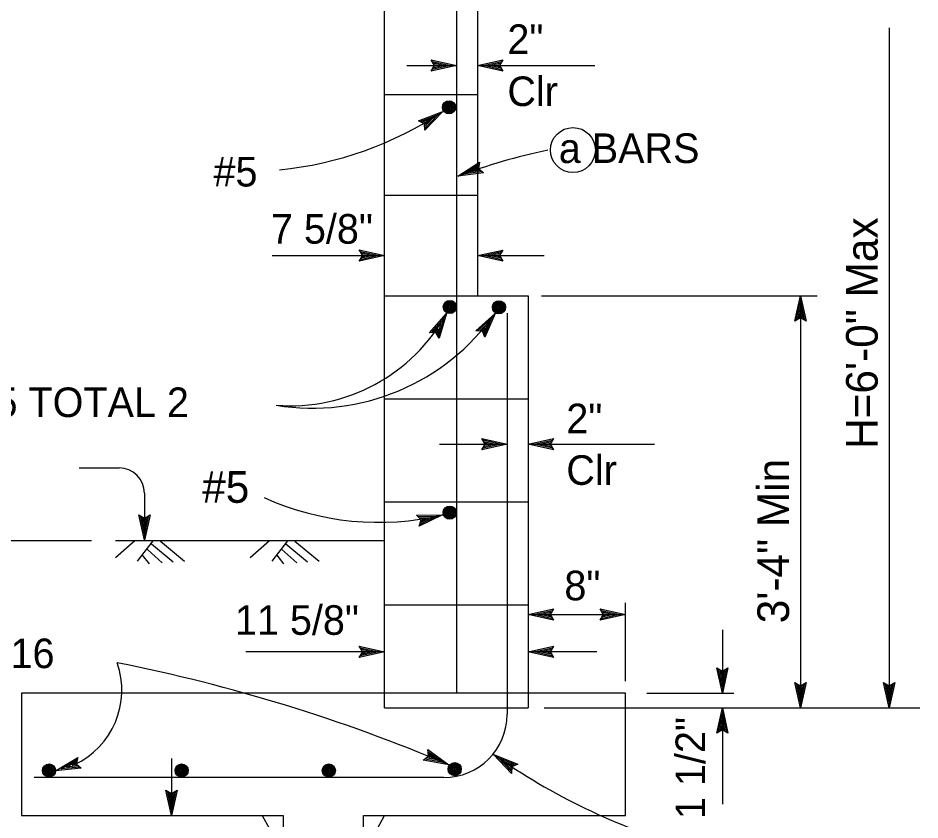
# Model space of a CAD drawing. Extents: x -894 to 866, y -476 to 714.
# Drawn here: x -724.8 to -511.3, y 321.3 to 511 of the extents above; entities that cross this region are included whole.
import ezdxf

# ---------------------------------------------------------------- set-up
doc = ezdxf.new("R2010")
doc.units = 0
doc.layers.add('60 Nongeo Data', color=7, linetype='Continuous')

msp = doc.modelspace()

# ---------------------------------------------------------------- linework, layer by layer
at = {"layer": '60 Nongeo Data'}
for p, q in [((-637.99, 347.78), (-637.99, 569.28)), ((-615.99, 569.28), (-615.99, 445.28)), ((-620.99, 561.12), (-620.99, 351.28)), ((-518.58, 508.68), (-518.58, 347.78)), ((-632.78, 499.77), (-620.99, 499.77)), ((-626.19, 499.77), (-626.99, 501.11)), ((-626.99, 501.11), (-626.99, 501.11)), ((-626.99, 501.11), (-620.99, 499.77)), ((-620.99, 499.77), (-626.99, 498.44)), ((-626.99, 498.44), (-626.19, 499.77)), ((-626.77, 500.76), (-622.37, 499.77)), ((-622.38, 499.77), (-626.76, 498.8)), ((-623.75, 499.78), (-626.58, 499.15)), ((-626.54, 500.4), (-623.75, 499.78)), ((-626.36, 500.05), (-625.14, 499.78)), ((-625.14, 499.78), (-626.34, 499.51)), ((-620.99, 499.77), (-620.99, 499.77)), ((-615.99, 499.77), (-609.99, 501.1)), ((-615.99, 499.77), (-588.21, 499.77)), ((-609.99, 498.43), (-615.99, 499.77)), ((-615.99, 499.77), (-615.99, 499.77)), ((-610.21, 498.79), (-614.61, 499.77)), ((-614.6, 499.78), (-610.23, 500.74)), ((-613.23, 499.77), (-610.4, 500.4)), ((-610.44, 499.15), (-613.23, 499.77)), ((-611.85, 499.77), (-610.64, 500.04)), ((-610.62, 499.5), (-611.85, 499.77)), ((-609.99, 501.1), (-610.79, 499.77)), ((-610.79, 499.77), (-609.99, 498.43)), ((-609.99, 501.1), (-609.99, 501.1)), ((-626.99, 498.44), (-626.99, 498.44)), ((-609.99, 498.43), (-609.99, 498.43)), ((-637.99, 492.88), (-615.99, 492.88)), ((-630, 486.69), (-624.26, 488.89)), ((-629.62, 486.51), (-625.41, 488.13)), ((-629.23, 486.34), (-626.56, 487.36)), ((-626.56, 487.36), (-628.57, 485.28)), ((-624.26, 488.89), (-628.52, 484.46)), ((-625.42, 488.12), (-628.52, 484.89)), ((-624.26, 488.89), (-624.26, 488.89)), ((-628.59, 486.01), (-630, 486.69)), ((-630, 486.69), (-630, 486.69)), ((-628.89, 486.15), (-627.71, 486.6)), ((-628.52, 484.46), (-628.59, 486.01)), ((-627.71, 486.6), (-628.57, 485.71)), ((-628.52, 484.46), (-628.52, 484.46)), ((-620.68, 473.56), (-615.53, 476.91)), ((-619.38, 474.05), (-615.62, 476.49)), ((-618.09, 474.53), (-615.67, 476.1)), ((-615.53, 476.91), (-615.81, 475.38)), ((-615.53, 476.91), (-615.53, 476.91)), ((-614.59, 474.41), (-620.68, 473.56)), ((-614.92, 474.67), (-619.39, 474.04)), ((-615.26, 474.92), (-618.09, 474.53)), ((-616.8, 475.01), (-615.76, 475.69)), ((-615.55, 475.18), (-616.8, 475.01)), ((-615.81, 475.38), (-614.59, 474.41)), ((-614.59, 474.41), (-614.59, 474.41)), ((-620.68, 473.56), (-620.68, 473.56)), ((-637.99, 469.08), (-615.99, 469.08)), ((-664.63, 454.79), (-637.99, 454.79)), ((-643.19, 454.79), (-643.99, 456.13)), ((-643.99, 456.13), (-643.99, 456.13)), ((-643.99, 456.13), (-637.99, 454.79)), ((-637.99, 454.79), (-643.99, 453.46)), ((-643.99, 453.46), (-643.19, 454.79)), ((-643.77, 455.78), (-639.37, 454.79)), ((-639.38, 454.79), (-643.76, 453.82)), ((-640.75, 454.8), (-643.58, 454.17)), ((-643.54, 455.42), (-640.75, 454.8)), ((-643.36, 455.07), (-642.14, 454.8)), ((-642.14, 454.8), (-643.34, 454.53)), ((-637.99, 454.79), (-637.99, 454.79)), ((-615.99, 454.79), (-609.99, 456.12)), ((-615.99, 454.79), (-600.22, 454.79)), ((-609.99, 453.45), (-615.99, 454.79)), ((-615.99, 454.79), (-615.99, 454.79)), ((-610.21, 453.81), (-614.61, 454.79)), ((-614.6, 454.8), (-610.23, 455.76)), ((-613.23, 454.79), (-610.4, 455.42)), ((-610.44, 454.17), (-613.23, 454.79)), ((-611.85, 454.79), (-610.64, 455.06)), ((-610.62, 454.52), (-611.85, 454.79)), ((-609.99, 456.12), (-610.79, 454.79)), ((-610.79, 454.79), (-609.99, 453.45)), ((-609.99, 456.12), (-609.99, 456.12)), ((-643.99, 453.46), (-643.99, 453.46)), ((-609.99, 453.45), (-609.99, 453.45)), ((-637.99, 445.28), (-615.99, 445.28)), ((-615.99, 445.28), (-603.99, 445.28)), ((-603.99, 445.28), (-603.99, 347.78)), ((-600.89, 445.28), (-535.62, 445.28)), ((-540.91, 439.28), (-539.57, 445.28)), ((-539.57, 445.28), (-539.57, 347.78)), ((-539.57, 445.28), (-539.57, 445.28)), ((-539.57, 445.28), (-538.24, 439.28)), ((-539.57, 445.28), (-539.57, 347.78)), ((-540.56, 439.49), (-539.57, 443.9)), ((-540.2, 439.73), (-539.57, 442.51)), ((-539.57, 443.89), (-538.6, 439.51)), ((-539.57, 442.51), (-538.95, 439.69)), ((-627.4, 436.52), (-623.34, 441.13)), ((-626.99, 436.53), (-624, 439.92)), ((-624.01, 439.91), (-625.27, 435.61)), ((-623.34, 441.13), (-625.06, 435.23)), ((-623.34, 441.13), (-623.34, 441.13)), ((-616.42, 437), (-611.87, 441.13)), ((-616.01, 436.97), (-612.67, 440)), ((-612.67, 439.99), (-614.4, 435.86)), ((-611.87, 441.13), (-614.24, 435.46)), ((-611.87, 441.13), (-611.87, 441.13)), ((-608.99, 441.2), (-608.99, 346.28)), ((-539.57, 440.08), (-540.91, 439.28)), ((-539.85, 439.9), (-539.57, 441.13)), ((-539.57, 441.13), (-539.31, 439.92)), ((-538.24, 439.28), (-539.57, 440.08)), ((-626.56, 436.57), (-624.67, 438.71)), ((-624.67, 438.71), (-625.48, 435.93)), ((-615.58, 436.95), (-613.46, 438.87)), ((-615.19, 436.9), (-614.26, 437.74)), ((-614.26, 437.74), (-614.74, 436.6)), ((-613.46, 438.87), (-614.58, 436.2)), ((-540.91, 439.28), (-540.91, 439.28)), ((-538.24, 439.28), (-538.24, 439.28)), ((-625.84, 436.57), (-627.4, 436.52)), ((-627.4, 436.52), (-627.4, 436.52)), ((-626.17, 436.55), (-625.34, 437.5)), ((-625.06, 435.23), (-625.84, 436.57)), ((-625.34, 437.5), (-625.69, 436.31)), ((-614.87, 436.88), (-616.42, 437)), ((-616.42, 437), (-616.42, 437)), ((-614.24, 435.46), (-614.87, 436.88)), ((-625.06, 435.23), (-625.06, 435.23)), ((-614.24, 435.46), (-614.24, 435.46)), ((-637.99, 420.9), (-603.99, 420.9)), ((-625, 410.19), (-608.99, 410.19)), ((-614.19, 410.19), (-614.99, 411.53)), ((-614.99, 411.53), (-614.99, 411.53)), ((-614.99, 411.53), (-608.99, 410.19)), ((-608.99, 410.19), (-614.99, 408.86)), ((-614.99, 408.86), (-614.19, 410.19)), ((-614.77, 411.17), (-610.37, 410.19)), ((-610.38, 410.18), (-614.76, 409.22)), ((-611.75, 410.19), (-614.58, 409.56)), ((-614.54, 410.81), (-611.75, 410.19)), ((-614.36, 410.46), (-613.14, 410.19)), ((-613.14, 410.19), (-614.34, 409.92)), ((-608.99, 410.19), (-608.99, 410.19)), ((-603.99, 410.19), (-597.99, 411.52)), ((-603.99, 410.19), (-574.08, 410.19)), ((-597.99, 408.85), (-603.99, 410.19)), ((-603.99, 410.19), (-603.99, 410.19)), ((-598.21, 409.2), (-602.61, 410.19)), ((-602.6, 410.19), (-598.23, 411.16)), ((-601.23, 410.19), (-598.4, 410.81)), ((-598.44, 409.56), (-601.23, 410.19)), ((-599.85, 410.18), (-598.64, 410.45)), ((-598.62, 409.91), (-599.85, 410.18)), ((-597.99, 411.52), (-598.79, 410.19)), ((-598.79, 410.19), (-597.99, 408.85)), ((-597.99, 411.52), (-597.99, 411.52)), ((-614.99, 408.86), (-614.99, 408.86)), ((-597.99, 408.85), (-597.99, 408.85)), ((-710.27, 404.55), (-700.85, 404.55)), ((-694.85, 398.55), (-694.85, 387.48)), ((-637.99, 396.53), (-603.99, 396.53)), ((-694.85, 387.48), (-696.18, 393.48)), ((-696.18, 393.48), (-696.18, 393.48)), ((-696.18, 393.48), (-694.85, 392.68)), ((-694.86, 388.87), (-695.82, 393.24)), ((-694.85, 390.24), (-695.48, 393.06)), ((-694.85, 391.62), (-695.12, 392.83)), ((-694.85, 392.68), (-693.51, 393.48)), ((-693.51, 393.48), (-694.85, 387.48)), ((-693.87, 393.26), (-694.85, 388.86)), ((-694.23, 393.03), (-694.85, 390.24)), ((-694.58, 392.85), (-694.85, 391.62)), ((-693.51, 393.48), (-693.51, 393.48)), ((-630.45, 393.36), (-624.3, 393.42)), ((-629.37, 392.24), (-630.45, 393.36)), ((-630.45, 393.36), (-630.45, 393.36)), ((-630.16, 393.07), (-625.65, 393.11)), ((-624.3, 393.42), (-629.84, 390.76)), ((-625.66, 393.1), (-629.7, 391.17)), ((-624.3, 393.42), (-624.3, 393.42)), ((-629.85, 392.77), (-626.99, 392.8)), ((-629.84, 390.76), (-629.37, 392.24)), ((-629.84, 390.76), (-629.84, 390.76)), ((-626.99, 392.8), (-629.6, 391.55)), ((-629.6, 392.47), (-628.34, 392.48)), ((-628.34, 392.48), (-629.46, 391.95)), ((-707.36, 387.29), (-778.48, 387.29)), ((-697.14, 387.31), (-701.67, 383.27)), ((-637.99, 387.29), (-701.67, 387.29)), ((-692.83, 387.28), (-696.57, 382.51)), ((-694.85, 387.48), (-694.85, 387.48)), ((-693.2, 386.56), (-688.07, 382.34)), ((-691.09, 387.26), (-685.35, 382.53)), ((-665.29, 387.31), (-669.83, 383.27)), ((-660.99, 387.28), (-664.73, 382.51)), ((-661.36, 386.56), (-656.23, 382.34)), ((-659.24, 387.26), (-653.51, 382.53)), ((-694.14, 385.25), (-690.64, 382.06)), ((-662.3, 385.25), (-658.79, 382.06)), ((-695.38, 383.88), (-693.74, 381.87)), ((-663.54, 383.88), (-661.9, 381.87)), ((-637.99, 372.15), (-603.99, 372.15)), ((-580.99, 354.09), (-580.99, 372.67)), ((-603.99, 369.85), (-597.99, 371.18)), ((-603.99, 369.85), (-580.99, 369.85)), ((-597.99, 368.51), (-603.99, 369.85)), ((-603.99, 369.85), (-603.99, 369.85)), ((-598.21, 368.87), (-602.61, 369.85)), ((-602.6, 369.86), (-598.23, 370.82)), ((-601.23, 369.85), (-598.4, 370.48)), ((-598.44, 369.23), (-601.23, 369.85)), ((-599.85, 369.85), (-598.64, 370.12)), ((-598.62, 369.57), (-599.85, 369.85)), ((-597.99, 371.18), (-598.79, 369.85)), ((-598.79, 369.85), (-597.99, 368.51)), ((-597.99, 371.18), (-597.99, 371.18)), ((-586.19, 369.85), (-586.99, 371.19)), ((-586.99, 371.19), (-586.99, 371.19)), ((-586.99, 371.19), (-580.99, 369.85)), ((-580.99, 369.85), (-586.99, 368.52)), ((-586.99, 368.52), (-586.19, 369.85)), ((-586.77, 370.84), (-582.37, 369.85)), ((-582.38, 369.85), (-586.76, 368.88)), ((-583.75, 369.85), (-586.58, 369.23)), ((-586.54, 370.48), (-583.75, 369.85)), ((-586.36, 370.13), (-585.14, 369.85)), ((-585.14, 369.85), (-586.34, 369.59)), ((-580.99, 369.85), (-580.99, 369.85)), ((-597.99, 368.51), (-597.99, 368.51)), ((-586.99, 368.52), (-586.99, 368.52)), ((-558.06, 366.25), (-558.06, 351.28)), ((-637.99, 361.03), (-670.83, 361.03)), ((-643.19, 361.03), (-643.99, 362.37)), ((-643.99, 362.37), (-643.99, 362.37)), ((-643.99, 362.37), (-637.99, 361.03)), ((-637.99, 361.03), (-643.99, 359.7)), ((-643.99, 359.7), (-643.19, 361.03)), ((-643.77, 362.01), (-639.37, 361.03)), ((-639.38, 361.02), (-643.76, 360.06)), ((-640.75, 361.03), (-643.58, 360.4)), ((-643.54, 361.65), (-640.75, 361.03)), ((-643.36, 361.31), (-642.14, 361.03)), ((-642.14, 361.03), (-643.34, 360.76)), ((-637.99, 361.03), (-637.99, 361.03)), ((-603.99, 361.03), (-597.99, 362.36)), ((-587.76, 361.03), (-603.99, 361.03)), ((-597.99, 359.69), (-603.99, 361.03)), ((-603.99, 361.03), (-603.99, 361.03)), ((-598.21, 360.04), (-602.61, 361.03)), ((-602.6, 361.03), (-598.23, 362)), ((-601.23, 361.03), (-598.4, 361.65)), ((-598.44, 360.4), (-601.23, 361.03)), ((-599.85, 361.03), (-598.64, 361.29)), ((-598.62, 360.75), (-599.85, 361.03)), ((-597.99, 362.36), (-598.79, 361.03)), ((-598.79, 361.03), (-597.99, 359.69)), ((-597.99, 362.36), (-597.99, 362.36)), ((-643.99, 359.7), (-643.99, 359.7)), ((-597.99, 359.69), (-597.99, 359.69)), ((-558.06, 351.28), (-559.39, 357.28)), ((-559.39, 357.28), (-559.39, 357.28)), ((-559.39, 357.28), (-558.06, 356.48)), ((-558.06, 352.67), (-559.03, 357.04)), ((-558.05, 354.04), (-558.68, 356.86)), ((-558.05, 355.42), (-558.32, 356.63)), ((-558.06, 356.48), (-556.72, 357.28)), ((-556.72, 357.28), (-558.06, 351.28)), ((-557.07, 357.06), (-558.06, 352.66)), ((-557.43, 356.83), (-558.05, 354.04)), ((-557.78, 356.65), (-558.05, 355.42)), ((-556.72, 357.28), (-556.72, 357.28)), ((-539.57, 347.78), (-540.9, 353.78)), ((-540.9, 353.78), (-540.9, 353.78)), ((-540.9, 353.78), (-539.57, 352.98)), ((-539.58, 349.17), (-540.54, 353.54)), ((-539.57, 350.54), (-540.2, 353.36)), ((-539.57, 351.92), (-539.84, 353.13)), ((-539.57, 352.98), (-538.23, 353.78)), ((-538.23, 353.78), (-539.57, 347.78)), ((-538.59, 353.56), (-539.57, 349.16)), ((-538.95, 353.33), (-539.57, 350.54)), ((-539.29, 353.15), (-539.57, 351.92)), ((-538.23, 353.78), (-538.23, 353.78)), ((-518.58, 347.78), (-519.91, 353.78)), ((-519.91, 353.78), (-519.91, 353.78)), ((-519.91, 353.78), (-518.58, 352.98)), ((-518.59, 349.17), (-519.55, 353.54)), ((-518.58, 350.54), (-519.21, 353.36)), ((-518.58, 351.92), (-518.85, 353.13)), ((-518.58, 352.98), (-517.24, 353.78)), ((-517.24, 353.78), (-518.58, 347.78)), ((-517.6, 353.56), (-518.58, 349.16)), ((-517.96, 353.33), (-518.58, 350.54)), ((-518.3, 353.15), (-518.58, 351.92)), ((-517.24, 353.78), (-517.24, 353.78)), ((-580.99, 351.28), (-723.99, 351.28)), ((-723.99, 351.28), (-723.99, 322.28)), ((-580.99, 322.28), (-580.99, 351.28)), ((-575.96, 351.28), (-555.34, 351.28)), ((-558.06, 351.28), (-558.06, 351.28)), ((-637.99, 347.78), (-603.99, 347.78)), ((-637.99, 347.78), (-603.99, 347.78)), ((-600.27, 347.78), (-511.28, 347.78)), ((-559.4, 341.78), (-558.06, 347.78)), ((-559.04, 341.99), (-558.06, 346.4)), ((-558.06, 347.78), (-558.06, 347.78)), ((-558.06, 347.78), (-556.73, 341.78)), ((-558.06, 347.78), (-558.06, 324.95)), ((-558.05, 346.39), (-557.09, 342.01)), ((-539.57, 347.78), (-539.57, 347.78)), ((-518.58, 347.78), (-518.58, 347.78)), ((-558.68, 342.23), (-558.06, 345.01)), ((-558.06, 345.01), (-557.43, 342.19)), ((-558.06, 342.58), (-559.4, 341.78)), ((-559.4, 341.78), (-559.4, 341.78)), ((-558.33, 342.4), (-558.06, 343.63)), ((-558.06, 343.63), (-557.79, 342.42)), ((-556.73, 341.78), (-558.06, 342.58)), ((-556.73, 341.78), (-556.73, 341.78)), ((-627.59, 336.34), (-627.81, 337.89)), ((-627.81, 337.89), (-627.81, 337.89)), ((-627.81, 337.89), (-622.8, 334.32)), ((-627.74, 337.48), (-624.07, 334.85)), ((-715.93, 332.9), (-710.65, 336.04)), ((-714.61, 333.34), (-710.76, 335.63)), ((-713.31, 333.76), (-710.82, 335.24)), ((-710.65, 336.04), (-710.99, 334.53)), ((-710.65, 336.04), (-710.65, 336.04)), ((-688.46, 335.81), (-688.46, 322.28)), ((-628.85, 335.43), (-627.59, 336.34)), ((-622.8, 334.32), (-628.85, 335.43)), ((-628.85, 335.43), (-628.85, 335.43)), ((-624.08, 334.85), (-628.49, 335.67)), ((-625.35, 335.39), (-628.19, 335.92)), ((-626.62, 335.93), (-627.83, 336.16)), ((-627.67, 337.05), (-625.35, 335.39)), ((-627.64, 336.67), (-626.62, 335.93)), ((-608, 332.27), (-612.2, 336.76)), ((-612.2, 336.76), (-612.2, 336.76)), ((-612.2, 336.76), (-606.49, 334.48)), ((-607.98, 332.69), (-611.06, 335.99)), ((-611.05, 335.98), (-606.89, 334.31)), ((-607.97, 333.12), (-609.92, 335.2)), ((-609.92, 335.2), (-607.23, 334.13)), ((-709.81, 333.51), (-715.93, 332.9)), ((-710.13, 333.78), (-714.62, 333.33)), ((-710.47, 334.05), (-713.31, 333.76)), ((-712, 334.2), (-710.93, 334.83)), ((-710.74, 334.32), (-712, 334.2)), ((-710.99, 334.53), (-709.81, 333.51)), ((-709.81, 333.51), (-709.81, 333.51)), ((-622.8, 334.32), (-622.8, 334.32)), ((-607.92, 333.5), (-608.78, 334.42)), ((-608.78, 334.42), (-607.63, 333.96)), ((-607.9, 333.83), (-608, 332.27)), ((-606.49, 334.48), (-607.9, 333.83)), ((-606.49, 334.48), (-606.49, 334.48)), ((-623.99, 331.28), (-720.99, 331.28)), ((-715.93, 332.9), (-715.93, 332.9)), ((-608, 332.27), (-608, 332.27)), ((-688.46, 322.28), (-689.79, 328.28)), ((-689.79, 328.28), (-689.79, 328.28)), ((-689.79, 328.28), (-688.46, 327.48)), ((-688.46, 323.67), (-689.43, 328.04)), ((-688.45, 325.04), (-689.08, 327.86)), ((-688.45, 326.42), (-688.72, 327.63)), ((-688.46, 327.48), (-687.12, 328.28)), ((-687.12, 328.28), (-688.46, 322.28)), ((-687.47, 328.06), (-688.46, 323.66)), ((-687.83, 327.83), (-688.45, 325.04)), ((-688.18, 327.65), (-688.45, 326.42)), ((-687.12, 328.28), (-687.12, 328.28)), ((-723.99, 322.28), (-661.99, 322.28)), ((-688.46, 322.28), (-688.46, 322.28)), ((-666.99, 322.28), (-656.99, 304.28)), ((-661.99, 322.28), (-661.99, 304.28)), ((-647.99, 304.28), (-637.99, 322.28)), ((-642.99, 304.28), (-642.99, 322.28)), ((-642.99, 322.28), (-580.99, 322.28))]:
    msp.add_line(p, q, dxfattribs=at)
for points in [[(-637.99, 387.29), (-701.67, 387.29)], [(-669.83, 387.29), (-701.67, 387.29)], [(-701.67, 387.29), (-701.67, 387.29)], [(-637.99, 387.29), (-669.83, 387.29)]]:
    msp.add_lwpolyline(points, dxfattribs=at)
for centre, radius in [((-622.76, 489.89), 1.56), ((-622.76, 489.89), 1.37), ((-622.76, 489.89), 1.19), ((-622.76, 489.89), 1), ((-622.76, 489.89), 0.812), ((-622.76, 489.89), 0.625), ((-622.76, 489.89), 0.437), ((-622.76, 489.89), 0.187), ((-593.42, 479.78), 5.32), ((-622.57, 442.64), 1.56), ((-610.94, 442.57), 1.56), ((-622.57, 442.64), 1.37), ((-622.57, 442.64), 1.19), ((-622.57, 442.64), 1), ((-622.57, 442.64), 0.812), ((-622.57, 442.64), 0.625), ((-622.57, 442.64), 0.437), ((-622.57, 442.64), 0.187), ((-610.94, 442.57), 1.37), ((-610.94, 442.57), 1.19), ((-610.94, 442.57), 1), ((-610.94, 442.57), 0.812), ((-610.94, 442.57), 0.625), ((-610.94, 442.57), 0.437), ((-610.94, 442.57), 0.187), ((-622.6, 393.98), 1.56), ((-622.6, 393.98), 1.37), ((-622.6, 393.98), 1.19), ((-622.6, 393.98), 1), ((-622.6, 393.98), 0.812), ((-622.6, 393.98), 0.625), ((-622.6, 393.98), 0.437), ((-622.6, 393.98), 0.187), ((-717.44, 332.94), 1.56), ((-717.44, 332.94), 1.37), ((-717.44, 332.94), 1.19), ((-717.44, 332.94), 1), ((-717.44, 332.94), 0.812), ((-717.44, 332.94), 0.625), ((-717.44, 332.94), 0.437), ((-717.44, 332.94), 0.187), ((-686.05, 332.94), 1.56), ((-686.05, 332.94), 1.37), ((-686.05, 332.94), 1.19), ((-686.05, 332.94), 1), ((-686.05, 332.94), 0.812), ((-686.05, 332.94), 0.625), ((-686.05, 332.94), 0.437), ((-686.05, 332.94), 0.187), ((-651.22, 332.94), 1.56), ((-651.22, 332.94), 1.37), ((-651.22, 332.94), 1.19), ((-651.22, 332.94), 1), ((-651.22, 332.94), 0.812), ((-651.22, 332.94), 0.625), ((-651.22, 332.94), 0.437), ((-651.22, 332.94), 0.187), ((-621.41, 333.27), 1.56), ((-621.41, 333.27), 1.37), ((-621.41, 333.27), 1.19), ((-621.41, 333.27), 1), ((-621.41, 333.27), 0.812), ((-621.41, 333.27), 0.625), ((-621.41, 333.27), 0.437), ((-621.41, 333.27), 0.187)]:
    msp.add_circle(centre, radius, dxfattribs=at)
for centre, radius, start, end in [((-671.36, 559.81), 85.14, 275.7077, 303.587), ((-570.01, 338.26), 144.48, 101.7294, 110.5296), ((-660.32, 461.47), 42.21, 265.4717, 331.1922), ((-655.12, 471.62), 52.92, 260.7221, 324.8202), ((-700.85, 398.55), 6, 0, 90), ((-639.36, 457.88), 66.2, 245.7479, 283.1504), ((-719.73, 352), 19.53, 295.0198, 19.2506), ((-779.61, -36.22), 402.35, 67.062, 78.7755), ((-623.99, 346.28), 15, 270, 0), ((-525.21, 459.77), 150.65, 234.7337, 253.9283)]:
    msp.add_arc(centre, radius, start, end, dxfattribs=at)

# ---------------------------------------------------------------- texts
for s, height, p in [('2"', 7, (-608.94, 502.51)), ('Clr', 7, (-608.94, 490.18)), ('a BARS', 7, (-596.77, 476.71)), ('#5', 7, (-678.51, 471.15)), ('7 5/8" ', 7, (-664.91, 457.62)), ('#5 TOTAL 2', 7, (-735.31, 416.59)), ('2"', 7, (-594.99, 412.76)), ('Clr', 7, (-594.99, 400.55)), ('#5', 7.5, (-681.19, 396.3)), ('8"', 7, (-595.45, 373.23)), ('11 5/8"', 7, (-673.43, 365.06)), ('#5 @ 16', 7, (-751.67, 357.18))]:
    msp.add_text(s, height=height, dxfattribs=at).set_placement(p)
for s, height, p in [('H=6\'-0" Max', 7.5, (-521.28, 409.04)), ('3\'-4" Min', 7.5, (-542.27, 367.79)), ('1 1/2"', 7, (-562.14, 321.47))]:
    msp.add_text(s, height=height, rotation=90, dxfattribs=at).set_placement(p)

doc.saveas('drawing.dxf')
